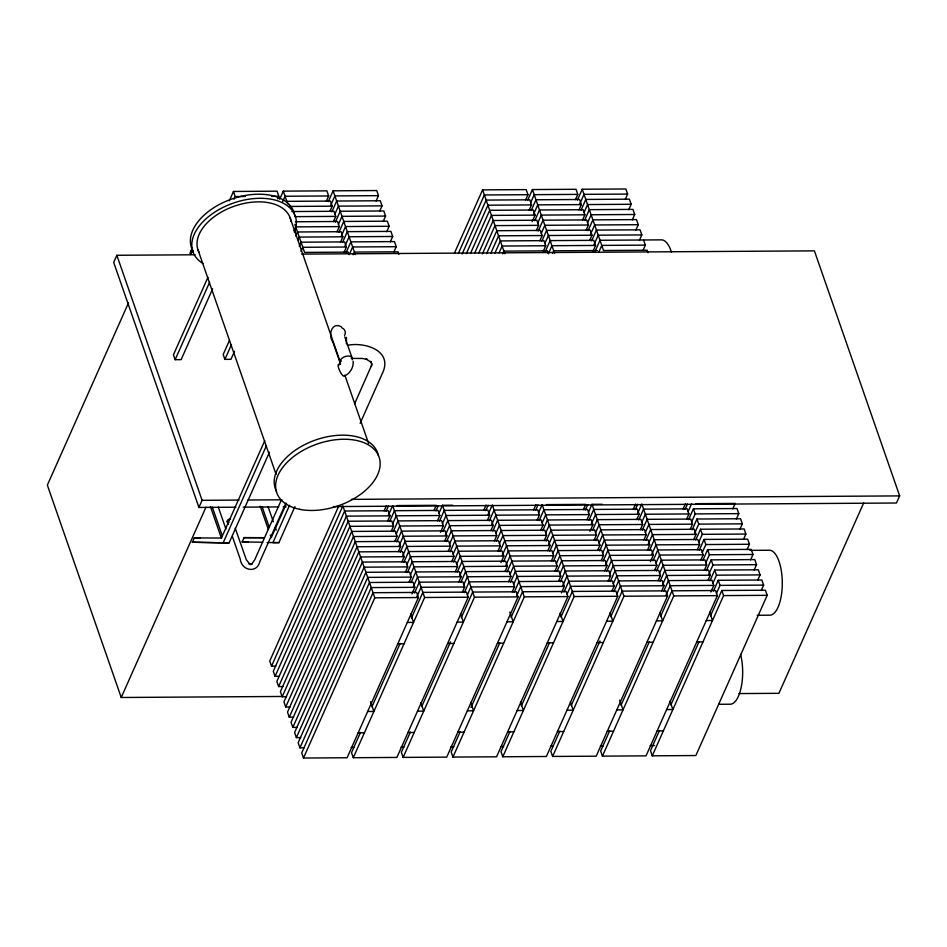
<?xml version="1.0" encoding="UTF-8"?>
<svg xmlns="http://www.w3.org/2000/svg" width="947" height="947" viewBox="0 0 947 947"><rect width="100%" height="100%" fill="white"/><g stroke="black" fill="none" stroke-linecap="round" stroke-linejoin="round"><path stroke-width="1.42" d="M346.401 343.797L346.472 337.381M371.402 366.501L371.911 363.447M371.603 365.258L354.663 403.706M195.177 254.779L116.848 255.276L113.687 262.402L198.917 507.438L235.874 507.201M128.484 302.898L47.35 485.124L121.228 697.489L282.324 696.459M229.269 200.882L233.459 191.46L277.057 191.176L278.832 196.278L277.66 198.906M234.039 199.249L235.235 196.562L233.459 191.46M207.938 277.305L173.443 354.782L175.148 359.682L181.126 359.647L212.649 288.847M175.148 359.682L209.642 282.206M279.685 199.213L283.283 191.14L326.881 190.868L328.656 195.97L326.324 201.214M282.668 201.628L285.059 196.242L328.656 195.97M229.541 340.233L223.196 354.474L224.901 359.375L230.95 359.327L234.513 351.313M224.901 359.375L231.447 344.672M293.913 230.914L295.713 226.878L339.31 226.593L337.534 221.491L295.393 221.764M295.689 236.016L297.488 231.979L341.086 231.707L342.861 236.809L340.529 242.053M298.068 239.78L299.264 237.081L342.861 236.809M299.24 246.232L301.039 242.183L344.637 241.911L346.413 247.013L344.081 252.269M301.016 251.334L302.815 247.297L346.413 247.013M328.313 201.593L333.107 190.821L376.705 190.548L378.48 195.65L376.089 201.036M330.692 205.357L334.883 195.922L378.48 195.65M329.876 211.43L332.208 206.174L330.432 201.072L286.834 201.344M198.917 507.438L202.09 500.312L116.848 255.276M331.864 211.808L336.659 201.036L380.256 200.752L382.032 205.866L379.64 211.252M334.847 214.211L338.434 206.138L382.032 205.866M121.228 697.489L205.961 507.166M333.427 221.634L335.759 216.39L333.983 211.288L291.842 211.548M269.481 452.193L229.067 542.939L192.336 542.229L194.242 537.955L200.219 537.92M335.416 222.012L340.21 211.24L383.807 210.968L385.583 216.07L383.192 221.456M338.399 224.427L341.985 216.342L385.583 216.07M336.978 231.849L339.31 226.593M338.967 232.228L343.761 221.456L387.359 221.172L389.134 226.286L386.743 231.672M341.346 235.981L345.537 226.558L389.134 226.286M342.518 242.432L347.312 231.66L390.91 231.388L392.685 236.49L390.294 241.876M344.897 246.196L349.088 236.762L392.685 236.49M346.069 252.648L350.875 241.876L394.461 241.592L396.248 246.705L393.845 252.091M264.746 440.686L221.385 538.085L210.412 506.515M349.644 253.713L352.651 246.978L396.248 246.705M223.09 542.986L266.474 445.552M353.219 254.779L354.427 252.08L398.024 251.807L398.912 254.364M262.781 542.24L242.16 541.909L244.066 537.647L264.331 537.671M281.448 499.767L254.743 559.736L251.807 564.033L252.269 563.619L249.937 564.448L251.133 564.448L248.801 563.583L249.972 564.388L246.291 559.701L235.211 528.142M285.876 503.117L259.75 561.808C256.803 573.918 241.426 570.461 240.301 559.251L232.536 536.937M286.503 503.425L271.209 537.766L270.262 535.019M289.557 505.296L272.914 542.667L278.903 542.631L294.943 506.598M360.144 423.321L383.073 371.804C392.224 349.798 363.53 341.784 347.383 345.359M338.671 506.195L269.741 661.042L271.517 666.143L275.873 666.12M454.418 253.157L482.591 189.874L526.189 189.601L527.964 194.703L525.621 199.947M271.517 666.143L342.85 505.911L374.811 597.806L303.478 758.026L347.076 757.754L418.408 597.533L416.633 592.42L373.035 592.704L301.702 752.924L303.478 758.026M458.585 252.873L484.367 194.975L527.964 194.703M462.16 253.938L486.142 200.089L529.74 199.805L531.516 204.919L529.172 210.163M275.068 676.347L346.401 516.127L389.998 515.855L388.223 510.741L344.625 511.025L273.292 671.245L275.068 676.347L279.424 676.324M466.338 253.666L487.918 205.191L531.516 204.919M470.505 253.382L489.694 210.293L533.291 210.021L535.067 215.123L532.143 221.681M278.619 686.563L349.952 526.331L393.55 526.058L391.774 520.957L348.176 521.229L276.844 681.461L278.619 686.563L282.975 686.539M474.684 253.098L491.469 215.395L535.067 215.123M478.851 252.825L493.245 220.509L536.842 220.225L538.618 225.339L536.274 230.583M282.17 696.767L353.503 536.547L397.101 536.274L395.325 531.16L351.728 531.445L280.395 691.665L282.17 696.767L286.527 696.743M482.425 253.891L495.021 225.611L538.618 225.339M486.604 253.607L496.796 230.713L540.394 230.441L542.169 235.543L539.837 240.787M285.722 706.983L357.055 546.75L400.652 546.478L398.876 541.376L355.279 541.648L283.946 701.881L285.722 706.983L290.078 706.959M490.783 253.323L498.572 235.815L542.169 235.543M494.95 253.038L500.347 240.929L543.945 240.645L545.721 245.758L543.389 251.002M289.273 717.187L360.606 556.966L404.203 556.694L402.428 551.58L358.83 551.864L287.497 712.085L289.273 717.187L293.629 717.163M384.115 510.883L386.447 505.639M499.128 252.766L502.123 246.031L545.721 245.758M386.104 511.273L388.507 505.887M502.703 253.832L503.899 251.133L547.496 250.86L548.384 253.417M292.824 727.403L364.157 567.17L407.755 566.898L405.979 561.796L362.381 562.068L291.049 722.301L292.824 727.403L297.18 727.379M527.621 200.338L532.415 189.566L576.013 189.282L577.788 194.384L575.456 199.639M388.483 515.026L392.674 505.603L424.635 597.486L353.302 757.718L396.9 757.434L468.232 597.214L466.457 592.112L422.859 592.384L411.472 617.965M387.666 521.099L389.998 515.855M530.592 202.741L534.191 194.668L577.788 194.384M389.655 521.477L394.449 510.705L438.047 510.433L439.822 515.535L437.49 520.779M296.375 737.606L367.708 577.386L411.306 577.114L409.53 572L365.933 572.284L294.6 732.505L296.375 737.606L300.732 737.583M531.172 210.542L535.966 199.77L579.564 199.497L581.34 204.599L579.008 209.843M392.626 523.892L396.225 515.807L439.822 515.535M391.218 531.303L393.55 526.058M533.54 214.306L537.742 204.872L581.34 204.599M393.206 531.693L398 520.921L441.598 520.637L443.374 525.739L440.462 532.309M299.927 747.822L371.26 587.59L414.857 587.318L413.081 582.216L369.484 582.488L298.151 742.72L299.927 747.822L304.283 747.799M534.724 220.758L539.518 209.985L583.115 209.701L584.891 214.803L582.559 220.059M396.177 534.096L399.776 526.023L443.374 525.739M394.769 541.518L397.101 536.274M537.695 223.161L541.293 215.087L584.891 214.803M396.757 541.897L401.552 531.125L445.149 530.853L446.925 535.955L444.593 541.199M538.275 230.961L543.069 220.189L586.667 219.917L588.442 225.019L586.11 230.263M399.137 545.661L403.327 536.227L446.925 535.955M398.32 551.722L400.652 546.478M541.246 233.376L544.845 225.291L588.442 225.019M400.309 552.101L405.103 541.341L448.7 541.057L450.476 546.159L448.144 551.414M541.826 241.177L546.62 230.405L590.218 230.121L591.993 235.223L589.661 240.479M402.688 555.865L406.879 546.443L450.476 546.159M401.871 561.938L404.203 556.694M544.797 243.58L548.396 235.507L591.993 235.223M403.86 562.317L408.654 551.545L452.252 551.272L454.027 556.374L451.695 561.618M545.377 251.381L550.171 240.609L593.769 240.337L595.545 245.439L592.621 251.997M406.831 564.732L410.43 556.647L454.027 556.374M405.423 572.142L407.755 566.898M433.939 510.575L436.271 505.319L397.03 505.568M548.349 253.796L551.947 245.711L595.545 245.439M407.411 572.521L412.205 561.76L455.803 561.476L457.579 566.578L455.247 571.834M435.928 510.954L438.331 505.568M552.527 253.512L553.723 250.825L597.32 250.541M410.382 574.936L413.981 566.862L457.579 566.578M577.445 200.018L582.239 189.246L625.837 188.974L627.612 194.076L625.209 199.462M438.899 513.369L442.498 505.284L452.678 505.225M408.974 582.358L411.306 577.114M410.962 582.736L415.757 571.964L459.354 571.692L461.13 576.794L458.798 582.038M579.824 203.771L584.015 194.348L627.612 194.076M439.479 521.158L444.273 510.386L487.871 510.113L489.646 515.215L487.314 520.471M413.342 586.489L417.532 577.066L461.13 576.794M580.996 210.222L585.791 199.45L629.388 199.178L631.164 204.28L628.761 209.666M442.45 523.573L446.049 515.499L489.646 515.215M411.945 593.876L414.857 587.318M414.514 592.94L419.308 582.18L462.905 581.896L464.681 586.998L462.349 592.254M583.968 212.637L587.566 204.564L631.164 204.28M443.03 531.374L447.824 520.601L491.422 520.329L493.198 525.431L490.866 530.675M416.893 596.705L421.084 587.282L464.681 586.998M584.548 220.438L589.342 209.666L632.939 209.394L634.715 214.495L632.312 219.882M445.41 535.126L449.6 525.703L493.198 525.431M360.523 732.41L351.526 752.616L353.302 757.718M371.911 706.829L400.084 643.546M587.519 222.853L591.117 214.768L634.715 214.495M446.582 541.577L451.376 530.805L494.973 530.533L496.749 535.635L494.417 540.891M588.099 230.642L592.893 219.87L636.491 219.597L638.266 224.699L635.875 230.085M449.565 543.992L453.151 535.919L496.749 535.635M590.478 234.406L594.669 224.984L638.266 224.699M450.133 551.793L454.927 541.021L498.524 540.749L500.3 545.851L497.968 551.095M591.65 240.858L596.444 230.085L640.042 229.813L641.817 234.915L639.426 240.301M453.116 554.208L456.703 546.123L500.3 545.851M594.029 244.61L598.22 235.187L641.817 234.915M453.684 561.997L458.478 551.225L502.076 550.953L503.851 556.055L500.939 562.613M595.201 251.062L599.996 240.289L660.828 239.863A32.506 12.773 89.6 0 1 671.447 252.115M456.667 564.412L460.254 556.339L503.851 556.055M483.763 510.255L486.095 505.011M598.776 252.127L601.771 245.403L645.369 245.119L643.593 240.017M457.235 572.213L462.029 561.441L505.627 561.169L507.403 566.27L505.071 571.514M485.752 510.634L488.155 505.248M459.615 575.965L463.805 566.543L507.403 566.27M488.131 514.399L492.322 504.964L524.295 596.859L452.95 757.079L496.548 756.807L567.892 596.586L566.117 591.473L522.519 591.757L511.12 617.337M460.787 582.417L465.581 571.645L509.178 571.372L510.954 576.474L508.622 581.73M489.303 520.85L494.097 510.078L537.695 509.794L539.47 514.908L537.138 520.152M463.77 584.832L467.368 576.759L510.954 576.474M491.682 524.602L495.873 515.18L539.47 514.908M464.338 592.633L469.144 581.86L512.741 581.588L514.517 586.69L512.173 591.934M492.854 531.054L497.649 520.282L541.246 520.01L543.022 525.112L540.69 530.356M467.321 595.047L470.919 586.962L514.517 586.69M495.837 533.469L499.424 525.384L543.022 525.112M410.347 732.102L401.35 752.297L403.126 757.399L446.724 757.127L518.068 596.894L516.293 591.792L472.695 592.064L461.296 617.645M421.735 706.521L450.512 641.888M496.406 541.27L501.2 530.498L544.797 530.213L546.573 535.327L544.241 540.571M403.126 757.399L474.471 597.178L442.498 505.284M499.389 543.673L502.987 535.6L546.573 535.327M499.957 551.474L504.763 540.701L548.36 540.429L550.136 545.531L547.792 550.775M502.336 555.238L506.538 545.803L550.136 545.531M503.508 561.689L508.314 550.917L551.912 550.633L553.687 555.747L551.343 560.991M642.977 250.505L645.369 245.119M505.887 565.442L510.09 556.019L553.687 555.747M533.587 509.936L535.919 504.692M507.059 571.893L511.865 561.121L555.463 560.849L557.238 565.951L554.895 571.195M535.576 510.326L537.979 504.94M510.042 574.308L513.641 566.223L557.238 565.951M538.559 512.729L542.158 504.656L574.119 596.539L502.774 756.771L546.372 756.487L617.716 596.267L615.941 591.165L572.343 591.437L560.955 617.018M510.611 582.109L515.417 571.337L559.014 571.053L560.79 576.167L558.446 581.411M539.127 520.53L543.933 509.758L587.531 509.486L589.306 514.588L586.962 519.832M513.594 584.512L517.192 576.439L560.79 576.167M542.11 522.945L545.709 514.86L589.306 514.588M514.174 592.313L518.968 581.541L562.565 581.269L564.341 586.371L561.417 592.929M542.678 530.734L547.484 519.974L591.082 519.69L592.858 524.792L589.934 531.362M516.541 596.077L520.743 586.643L564.341 586.371M545.661 533.149L549.26 525.076L592.858 524.792M460.171 731.782L451.174 751.977L452.95 757.079M470.955 707.551L499.732 642.918M546.23 540.95L551.036 530.178L594.633 529.906L596.409 535.008L594.065 540.252M548.609 544.703L552.811 535.28L596.409 535.008M549.793 551.154L554.587 540.394L598.184 540.11L599.96 545.212L597.616 550.467M552.764 553.569L556.363 545.496L599.96 545.212M553.344 561.37L558.138 550.598L601.736 550.325L603.511 555.427L601.167 560.671M556.315 563.785L559.914 555.7L603.511 555.427M583.411 509.628L585.755 504.372L546.514 504.621M556.895 571.574L561.689 560.813L605.287 560.529L607.063 565.631L604.719 570.887M585.412 510.007L587.803 504.621M559.866 573.989L563.465 565.915L607.063 565.631M588.383 512.422L591.982 504.337L602.15 504.278M560.446 581.789L565.241 571.017L608.838 570.745L610.614 575.847L608.27 581.091M588.963 520.211L593.757 509.439L637.355 509.166L639.13 514.268L636.786 519.524M562.814 585.542L567.016 576.119L610.614 575.847M591.33 523.975L595.533 514.552L639.13 514.268M563.998 591.993L568.792 581.233L612.389 580.949L614.165 586.051L611.821 591.307M592.514 530.427L597.308 519.654L640.906 519.382L642.682 524.484L640.338 529.728M566.969 594.408L570.567 586.335L614.165 586.051M595.485 532.841L599.084 524.756L642.682 524.484M509.995 731.463L500.999 751.669L502.774 756.771M521.383 705.882L549.556 642.599M596.065 540.63L600.86 529.858L644.457 529.586L646.233 534.688L643.889 539.944M599.037 543.045L602.635 534.972L646.233 534.688M599.617 550.846L604.411 540.074L648.008 539.802L649.784 544.904L647.44 550.148M602.588 553.261L606.187 545.176L649.784 544.904M603.168 561.05L607.962 550.278L651.56 550.006L653.335 555.108L650.411 561.666M605.535 564.814L609.738 555.392L653.335 555.108M633.235 509.308L635.579 504.064M606.719 571.266L611.513 560.494L655.111 560.222L656.887 565.323L654.543 570.567M635.236 509.687L637.627 504.301M609.69 573.681L613.289 565.596L656.887 565.323M637.603 513.452L641.806 504.017L673.767 595.912L602.434 756.132L646.032 755.86L717.364 595.639L715.589 590.526L671.991 590.81L660.604 616.39M610.27 581.47L615.065 570.698L658.662 570.425L660.438 575.527L658.106 580.783M638.787 519.903L643.581 509.131L687.179 508.847L688.954 513.961L686.611 519.205M613.242 583.885L616.84 575.812L660.438 575.527M641.758 522.306L645.357 514.233L688.954 513.961M613.822 591.686L618.616 580.913L662.213 580.641L663.989 585.743L661.657 590.987M642.338 530.107L647.132 519.335L690.73 519.063L692.506 524.165L690.162 529.409M616.793 594.1L620.392 586.015L663.989 585.743M645.309 532.522L648.908 524.437L692.506 524.165M559.819 731.155L550.834 751.35L552.61 756.452L596.208 756.179L667.54 595.947L665.765 590.845L622.167 591.117L610.779 616.698M571.207 705.574L599.984 640.941M645.89 540.323L650.684 529.551L694.281 529.266L696.057 534.38L693.725 539.624M552.61 756.452L623.943 596.231L591.982 504.337M648.257 544.075L652.459 534.653L696.057 534.38M649.441 550.527L654.235 539.754L697.832 539.482L699.608 544.584L697.276 549.828M651.808 554.291L656.011 544.856L699.608 544.584M652.992 560.742L657.786 549.97L701.384 549.686L703.159 554.8L700.827 560.044M655.963 563.145L659.562 555.072L703.159 554.8M683.059 508.989L685.403 503.745M656.543 570.946L661.337 560.174L704.935 559.902L706.711 565.004L704.379 570.248M685.06 509.368L687.451 503.993M659.514 573.361L663.113 565.276L706.711 565.004M688.031 511.782L691.63 503.709M660.095 581.162L664.889 570.39L708.486 570.106L710.262 575.22L707.93 580.464M688.611 519.583L693.405 508.811L737.003 508.539L738.778 513.641L736.375 519.027M662.474 584.915L666.664 575.492L710.262 575.22M691.582 521.998L695.181 513.913L693.405 508.811M663.646 591.366L668.44 580.594L712.037 580.322L713.813 585.424L710.889 591.982M692.162 529.787L696.956 519.027L740.554 518.743L742.33 523.845L739.927 529.231M666.025 595.13L670.216 585.696L713.813 585.424M694.53 533.552L698.732 524.129L696.956 519.027M609.643 730.835L600.658 751.03L602.434 756.132M621.031 705.255L649.216 641.971M695.714 540.003L700.508 529.231L744.105 528.959L745.881 534.061L743.478 539.447M698.685 542.418L702.283 534.333L700.508 529.231M699.265 550.207L704.059 539.447L747.657 539.163L749.432 544.265L747.029 549.651M702.236 552.622L705.835 544.549L704.059 539.447M702.816 560.423L707.61 549.651L751.208 549.378L752.983 554.48L750.592 559.866M705.787 562.838L709.386 554.753L707.61 549.651M732.824 508.811L735.227 503.425L695.986 503.674M706.367 570.627L711.161 559.866L754.759 559.582L756.535 564.684L754.143 570.07M708.747 574.391L712.937 564.968L711.161 559.866M709.919 580.842L714.713 570.07L758.31 569.798L760.086 574.9L757.695 580.286M712.89 583.257L716.488 575.172L714.713 570.07M713.47 591.046L718.264 580.286L761.862 580.002L763.637 585.104L761.246 590.49M716.441 593.461L720.04 585.388L718.264 580.286M659.467 730.516L650.482 750.722L652.258 755.824L695.856 755.54L767.188 595.32L765.413 590.218L721.815 590.49L710.428 616.071M670.867 704.935L699.04 641.652M652.258 755.824L723.591 595.592L721.815 590.49M863.652 502.999L778.919 693.322L739.015 693.571M301.584 254.104L814.408 250.86L899.65 495.897L896.478 503.011L333.403 506.586M189.897 253.299L192.419 247.842M190.631 254.459L192.525 250.493M345.442 375.533C350.437 372.751 353.776 367.022 353.136 361.269M235.235 196.562L245.403 196.491M271.564 196.325L278.832 196.278M288.61 206.458L332.208 206.174M295.073 216.65L335.759 216.39M351.361 358.404L362.512 358.463L367.282 359.434L366.276 359.043L371.402 362.523L370.762 361.34L371.686 364.749M202.09 500.312L239.035 500.075M247.901 500.016L281.898 499.803M351.361 499.365L899.65 495.897M243.261 507.154L278.726 506.929M283.165 506.894L286.112 506.882M695.181 513.913L738.778 513.641M698.732 524.129L742.33 523.845M702.283 534.333L745.881 534.061M192.336 542.229L229.067 542.939M242.16 541.909L248.138 541.873M705.835 544.549L749.432 544.265M749.906 550.361L768.798 550.243A32.506 12.773 89.6 0 1 782.269 581.316A32.506 12.773 89.6 0 1 770.254 615.195L757.174 615.278M709.386 554.753L752.983 554.48M712.937 564.968L756.535 564.684M716.488 575.172L760.086 574.9M720.04 585.388L763.637 585.104M374.811 597.806L418.408 597.533M424.635 597.486L468.232 597.214M474.471 597.178L518.068 596.894M524.295 596.859L567.892 596.586M574.119 596.539L617.716 596.267M623.943 596.231L667.54 595.947M673.767 595.912L717.364 595.639M723.591 595.592L767.188 595.32M407.317 622.451L413.543 622.416L410.655 614.094M457.141 622.132L463.367 622.096L460.479 613.786M506.965 621.824L513.191 621.777L509.817 612.082M556.789 621.504L563.015 621.469L560.127 613.147M606.613 621.185L612.851 621.149L609.951 612.839M656.437 620.877L662.675 620.83L659.775 612.52M706.273 620.557L712.499 620.522L709.599 612.2M397.799 643.818L404.026 643.782M447.623 643.498L453.862 643.463M497.459 643.191L503.686 643.143M547.283 642.871L553.51 642.835M597.107 642.551L603.334 642.516M646.931 642.244L653.158 642.196M696.755 641.924L702.982 641.888M718.986 704.284L730.622 704.213A32.506 12.773 89.6 0 0 740.566 654.282M367.685 711.469L373.911 711.434L370.537 701.727M417.509 711.15L423.735 711.114L420.847 702.804M467.333 710.842L473.559 710.795L470.671 702.485M517.157 710.522L523.383 710.487L520.495 702.165M566.981 710.203L573.219 710.167L570.319 701.857M616.817 709.895L623.043 709.848L619.669 700.153M666.641 709.575L672.867 709.528L669.967 701.218M358.167 732.836L364.394 732.789M407.991 732.516L414.23 732.481M457.827 732.197L464.054 732.161M507.651 731.889L513.878 731.842M557.475 731.569L563.702 731.534M607.299 731.25L613.526 731.214M657.123 730.942L663.35 730.895M351.207 747.491L354.107 747.479M401.031 747.183L403.931 747.159M450.855 746.863L453.767 746.852M500.679 746.544L503.591 746.532M550.503 746.236L553.415 746.212M600.327 745.916L603.239 745.905M650.163 745.597L654.519 745.573M244.066 537.647L264.071 537.73M194.242 537.955L221.657 538.014M267.066 542.524L278.903 542.631M341.536 326.916C331.687 321.128 327.863 335.404 332.87 341.985L340.21 363.08A6.499 3.966 -21.4 0 1 345.714 356.344A6.499 3.966 -21.4 0 1 352.213 359.777M648.032 252.778L647.144 250.233L603.547 250.505L582.239 189.246M532.415 189.566L554.611 253.37M482.591 189.874L504.787 253.689M333.107 190.821L355.314 254.636M349.076 254.672L348.188 252.127L304.591 252.399L294.825 224.321M344.779 336.919L352.012 357.682M283.283 191.14L287.722 203.901M290.042 217.632L340.447 362.547M344.815 375.083L368.561 443.362M198.101 250.174L276.133 474.506M190.974 250.967L191.531 252.577M268.119 506.775L273.375 521.868M275.281 527.361L276.24 530.107M262.141 506.811L269.303 527.396M260.236 506.207L268.356 529.527M227.197 521.596L228.168 524.389M218.295 507.095L225.931 529.042M212.317 507.13L222.344 535.943M344.519 335.558A6.653 5.789 -23.8 0 0 345.016 331.071L344.329 329.745A6.44 5.599 -23.8 0 0 341.926 327.911M340.494 363.766A6.487 3.622 -8 0 1 340.34 361.884L340.92 360.914L340.34 361.884A6.499 3.776 -13.1 0 0 340.518 363.908M339.594 364.074A6.487 0.71 53.8 0 0 339.31 364.003L339.381 363.956A6.499 1.03 57.2 0 1 339.724 364.003M344.388 375.734A6.499 1.634 64.3 0 1 339.511 370.419A6.499 1.634 64.3 0 1 339.5 364.82M228.961 522.472A2.711 1.634 -19.2 0 1 227.256 520.708A2.711 1.634 -19.2 0 1 230.535 518.909M199.154 252.518A48.759 29.381 -19.2 0 1 235.022 205.949A48.759 29.381 -19.2 0 1 290.966 221.385M276.56 491.446A54.18 32.648 -19.2 0 1 315.28 440.095A54.18 32.648 -19.2 0 1 378.327 455.436M202.918 263.503A54.18 32.648 -19.2 0 1 233.85 202.895A54.18 32.648 -19.2 0 1 294.446 232.264M193.472 251.748A54.18 32.648 -19.2 0 1 231.47 199.142A54.18 32.648 -19.2 0 1 294.754 215.904M299.678 509.332A54.18 32.648 -19.2 0 0 380.114 465.332A54.18 32.648 -19.2 0 0 303.869 449.908A54.18 32.648 -19.2 0 0 299.678 509.332"/></g></svg>
